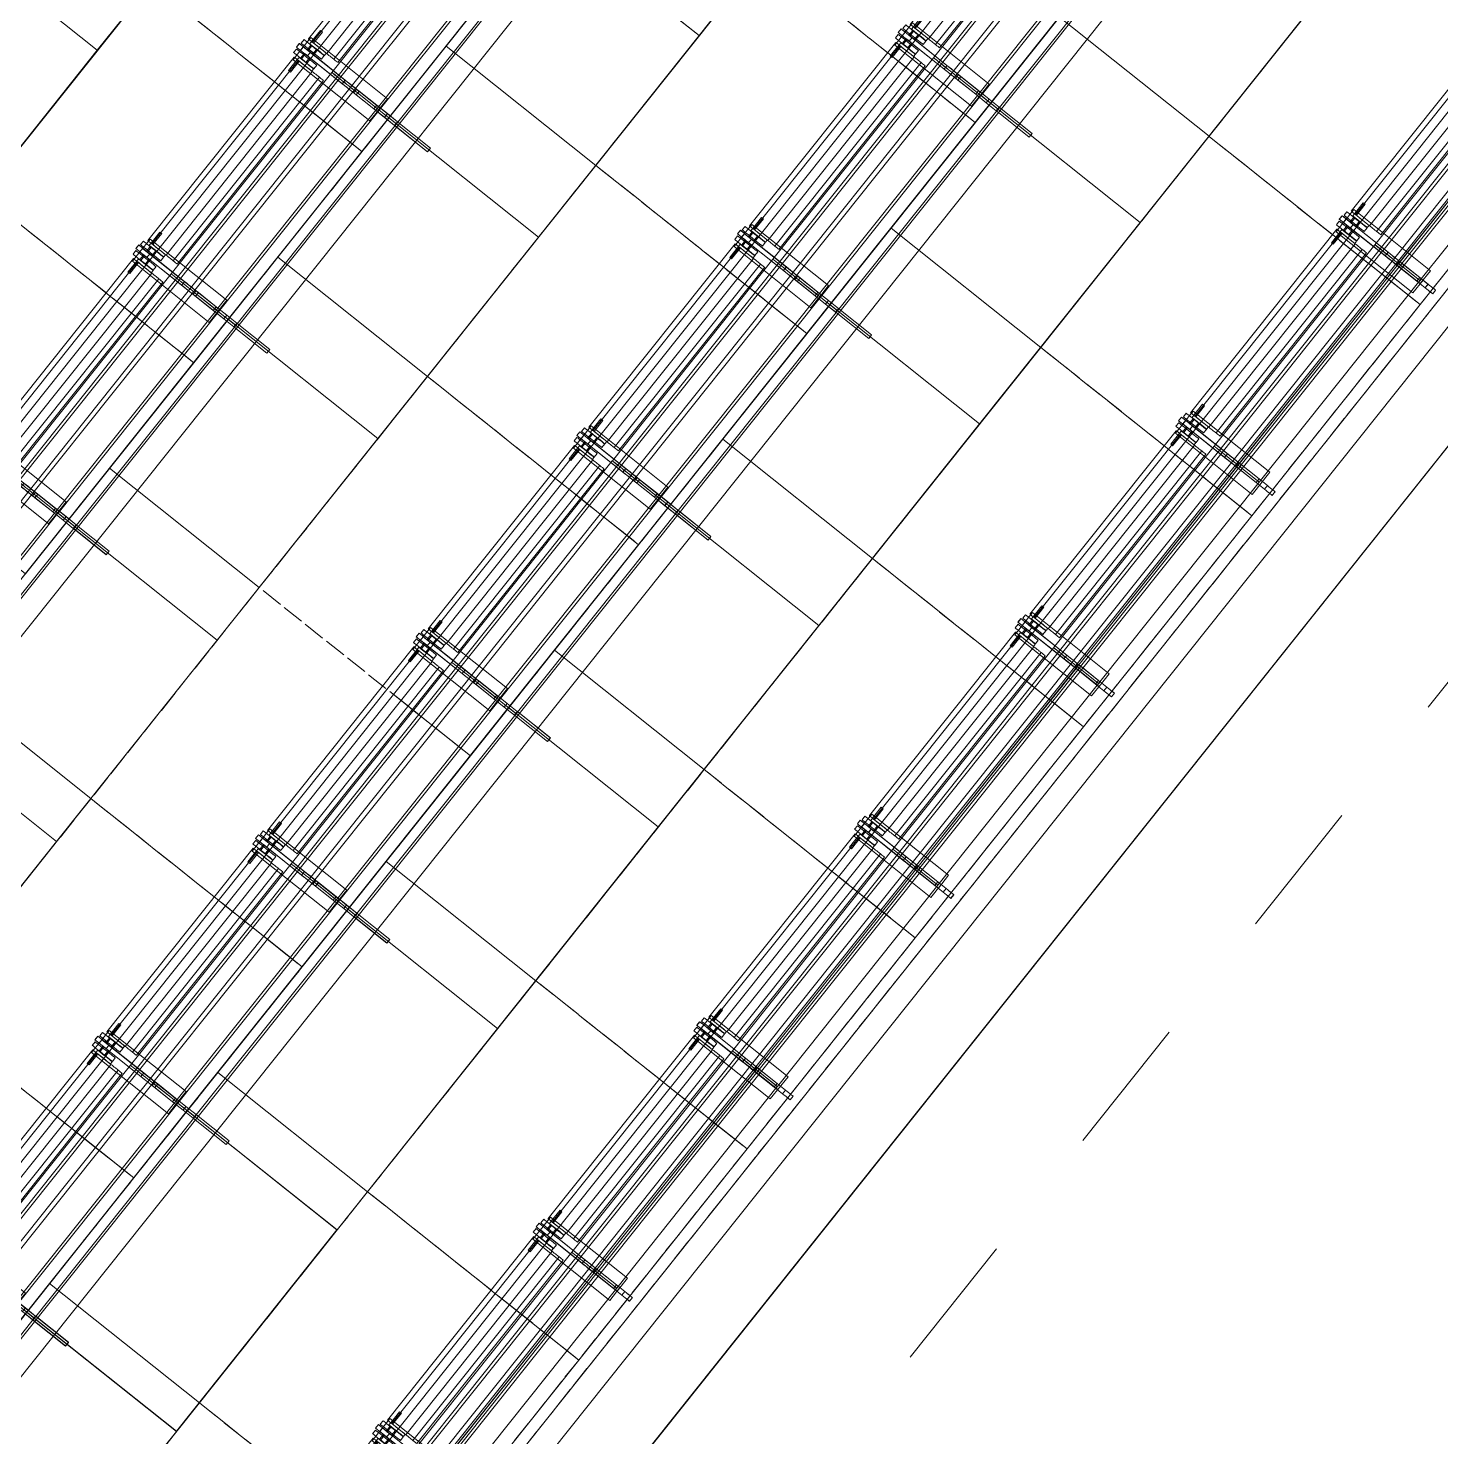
# Model space of a CAD drawing. Header units: millimetres. Extents: x -50172 to 74273, y -80883 to 11206.
# Drawn here: x -10854 to -7976, y -62300 to -59430 of the extents above; entities that cross this region are included whole.
import ezdxf
from ezdxf.enums import TextEntityAlignment as Align

# ---------------------------------------------------------------- set-up
doc = ezdxf.new("R2010")
doc.units = ezdxf.units.MM
doc.header["$MEASUREMENT"] = 0
for name, pattern in [('Dashed', [564.444447, 282.222223, -282.222223]), ('Double Dashed', [1093.611073, 529.166651, -211.666656, 141.111112, -211.666656]), ('Hidden Line', [55, 45, -10])]:
    doc.linetypes.add(name, pattern=pattern)
for name, color, linetype in [('A-20-M_Floor_Slab', 7, 'Continuous'), ('A-25-M_Wall_Ext', 7, 'Continuous'), ('New_A-05-M_Gross_Int_Plant', 7, 'Continuous'), ('New_A-15-MG_Structural_Grid_Phase_2', 7, 'Continuous'), ('New_A-20-M_Floor_Slab', 7, 'Continuous'), ('New_A-35-M_FFE_Fixed', 7, 'Continuous')]:
    doc.layers.add(name, color=color, linetype=linetype)
for name, color, linetype, lineweight in [('A-20-M_Floor_Slab_Pen_No__89', 8, 'Continuous', 20), ('A-25-M_Wall_Ext_Pen_No__1', 7, 'Continuous', 13), ('New_A-20-M_Floor_Slab_Pen_No__89', 8, 'Continuous', 20), ('New_A-35-M_FFE_Fixed_Pen_No__1', 7, 'Continuous', 13), ('New_A-35-M_FFE_Fixed_Pen_No__101', 252, 'Continuous', 15), ('New_A-95-P_Drawing_Pen_No__1', 7, 'Continuous', 13), ('New_ArchiCAD Zone Stamps_Pen_No__6', 7, 'Continuous', 35)]:
    doc.layers.add(name, color=color, linetype=linetype, lineweight=lineweight)
for name, color, linetype, lineweight, true_color in [('A-25-M_Wall_Ext_Pen_No__107', 7, 'Continuous', 15, 0xa6a6a6), ('New_A-05-M_Gross_Int_Plant_Pen_No__74', 7, 'Continuous', 20, 0x606060), ('New_A-15-MG_Structural_Grid_Phase_2_Pen_No__222', 7, 'Continuous', 13, 0x65af33)]:
    doc.layers.add(name, color=color, linetype=linetype, lineweight=lineweight, true_color=true_color)
doc.styles.add('GENERATED_STYLE_1', font='')
doc.styles.add('GENERATED_STYLE_3', font='')
doc.styles.add('GENERATED_STYLE_4', font='')
doc.styles.get('GENERATED_STYLE_1').set_extended_font_data('Arial', bold=True)
doc.styles.get('GENERATED_STYLE_3').set_extended_font_data('Arial')
doc.styles.get('GENERATED_STYLE_4').set_extended_font_data('Swis721 BT')
pattern_1 = [(60, (0, 0), (-43.30127, 25), []), (120, (0, 0), (43.30127, 25), [])]

# ---------------------------------------------------------------- blocks, each defined once
blk = doc.blocks.new('Slab_35_1', base_point=(-12892.3, -61621.8))
at = {"layer": 'New_A-20-M_Floor_Slab_Pen_No__89', "linetype": 'Continuous', "flags": 128}
blk.add_lwpolyline([(-12892.3, -61621.8), (-6697, -53849.9), (-5759.2, -54258.8), (-12284.6, -62444.9)], close=True, dxfattribs=at)
blk = doc.blocks.new('Slab_36_1', base_point=(-12314.3, -62404.7))
at = {"layer": 'New_A-20-M_Floor_Slab_Pen_No__89', "linetype": 'Continuous', "flags": 128}
blk.add_lwpolyline([(-12314.3, -62404.7), (-5805, -54238.8), (-4867.1, -54647.8), (-11706.5, -63227.8)], close=True, dxfattribs=at)
blk = doc.blocks.new('Slab_37_1', base_point=(-11736.2, -63187.5))
at = {"layer": 'New_A-20-M_Floor_Slab_Pen_No__89', "linetype": 'Continuous', "flags": 128}
blk.add_lwpolyline([(-11736.2, -63187.5), (-4913, -54627.8), (-3975.1, -55036.8), (-11128.5, -64010.6)], close=True, dxfattribs=at)
blk = doc.blocks.new('Slab_44_1', base_point=(-38219.5, -69632.2))
at = {"layer": 'New_A-20-M_Floor_Slab_Pen_No__89', "linetype": 'Continuous', "flags": 128}
blk.add_lwpolyline([(-3279.6, -53703.6), (-3957.2, -55257.7), (-11146.6, -64276.8), (-12154.4, -65020.9), (-23053, -69300.9), (-24297.8, -69441.4)], dxfattribs=at)
blk = doc.blocks.new('VENTS__3_1', base_point=(-30958.5, -71277.4))
at = {"layer": 'New_A-05-M_Gross_Int_Plant_Pen_No__74', "linetype": 'Continuous'}
blk.add_arc((-26782.7, -43787.3), 28124.1, 246.43121, 336.44961, dxfattribs=at)
at = {"layer": 'New_ArchiCAD Zone Stamps_Pen_No__6'}
for tag, height, style, p in [('ROOM_NAME', 250, 'GENERATED_STYLE_1', (-31302.6, -70145.2)), ('zoneNameLine2', 250, 'GENERATED_STYLE_1', (-31491, -70577.3)), ('measuredAreaCode', 200, 'GENERATED_STYLE_3', (-31679.5, -70998)), ('DUMMY_649', 200, 'GENERATED_STYLE_3', (-31372.1, -71132.1)), ('DUMMY_650', 200, 'GENERATED_STYLE_3', (-30882.7, -71345.4)), ('DUMMY_651', 133.3, 'GENERATED_STYLE_3', (-30603.4, -71452))]:
    blk.add_attdef(tag, text='', height=height, rotation=336.4404, dxfattribs=dict(at, style=style)).set_placement(p, align=Align.TOP_LEFT)
blk = doc.blocks.new('Slab_76_1', base_point=(-3541.3, -53916.8))
at = {"layer": 'A-20-M_Floor_Slab_Pen_No__89', "linetype": 'Continuous', "flags": 128}
blk.add_lwpolyline([(-3541.3, -53916.8), (-3357.9, -53996.7), (-3848.1, -55120.9), (-11146.6, -64276.8), (-12154.4, -65020.9), (-23053, -69300.9), (-24297.8, -69441.4), (-35876.3, -67698.6), (-37000.4, -67208.5), (-36920.5, -67025.1), (-35820.5, -67504.8), (-24294.1, -69239.7), (-23101.6, -69105.1), (-12252, -64844.3), (-11286.6, -64131.5), (-4020.9, -55016.8)], close=True, dxfattribs=at)
blk = doc.blocks.new('Wall_156_1', base_point=(-38294.6, -69816.9))
at = {"layer": 'A-25-M_Wall_Ext_Pen_No__107', "linetype": 'Continuous'}
h = blk.add_hatch(dxfattribs=at)
h.set_pattern_fill('Plaster_0001', color=256, style=0, pattern_type=2)
h.set_pattern_definition([(201.458, (0, 0), (-63.3617, 161.19955), [0, -100]), (201.458, (-14.85, -98.89), (-63.3617, 161.19955), [0, -100])])
h.paths.add_polyline_path([(-38160.3, -69522, 0.417285), (-922.8, -54881.8), (-936.5, -54875.8, -0.417284), (-38154.1, -69508.4)])
at = {"layer": 'A-25-M_Wall_Ext_Pen_No__107', "linetype": 'Continuous', "lineweight": 0, "true_color": 0x535353}
for points in [[(-38161.1, -69523.8, 0.417286), (-920.9, -54882.6), (-922.8, -54881.8, -0.417285), (-38160.3, -69522)], [(-38224.1, -69662.2, 0.417299), (-781.4, -54943), (-783.3, -54942.2, -0.417299), (-38223.3, -69660.3)]]:
    blk.add_hatch(color=251, dxfattribs=at).paths.add_polyline_path(points)
at = {"layer": 'A-25-M_Wall_Ext_Pen_No__107', "linetype": 'Continuous'}
h = blk.add_hatch(dxfattribs=at)
h.set_pattern_fill('Batt_Insulation_0001', color=256, style=0, pattern_type=2)
h.set_pattern_definition(pattern_1)
h.paths.add_polyline_path([(-38273, -69769.5, 0.41731), (-673.1, -54989.8), (-764.9, -54950.1, -0.417301), (-38231.6, -69678.5)])
h = blk.add_hatch(dxfattribs=at)
h.set_pattern_fill('Plywood_0001', color=256, style=0, pattern_type=2)
h.set_pattern_definition([(0, (0, 0), (0, 200), [])])
h.paths.add_polyline_path([(-38231.6, -69678.5, 0.417301), (-764.9, -54950.1), (-781.4, -54943, -0.417299), (-38224.1, -69662.2)])
h = blk.add_hatch(dxfattribs=at)
h.set_pattern_fill('Batt_Insulation_0001', color=256, style=0, pattern_type=2)
h.set_pattern_definition(pattern_1)
h.paths.add_polyline_path([(-38283.4, -69792.3, 0.417312), (-650.2, -54999.7), (-673.1, -54989.8, -0.41731), (-38273, -69769.5)])
blk.add_hatch(color=256, dxfattribs=at).paths.add_polyline_path([(-38294.6, -69816.9, 0.417314), (-625.4, -55010.5), (-650.2, -54999.7, -0.417312), (-38283.4, -69792.3)])
at = {"layer": 'A-25-M_Wall_Ext_Pen_No__1', "linetype": 'Continuous'}
for radius, start, end in [(28130.8, 246.16287, 336.76285), (28147.8, 246.16247, 336.76276), (28145.8, 246.16252, 336.76277), (28317.8, 246.15854, 336.76179), (28299.8, 246.15895, 336.76189), (28297.8, 246.159, 336.7619), (28417.8, 246.15624, 336.76122), (28469.8, 246.15506, 336.76093), (28442.8, 246.15567, 336.76108)]:
    blk.add_arc((-26785.3, -43777.2), radius, start, end, dxfattribs=at)
blk = doc.blocks.new('Standard grid marker_24')
at = {"layer": 'New_A-15-MG_Structural_Grid_Phase_2_Pen_No__222', "linetype": 'Double Dashed'}
blk.add_arc((0, 0), 27977.6, 0, 90.63597, dxfattribs=at)
at = {"layer": 'New_A-15-MG_Structural_Grid_Phase_2_Pen_No__222', "style": 'GENERATED_STYLE_4'}
blk.add_attdef('AC_MarkerText_1', text='', height=350, rotation=90.3066, dxfattribs=at).set_placement((-1326.2, 28008), align=Align.MIDDLE_CENTER)
blk = doc.blocks.new('Montpelier without surface')
at = {"layer": 'New_A-35-M_FFE_Fixed_Pen_No__1', "linetype": 'Continuous'}
for p, q in [((0.8, 534.5), (0, 534.5)), ((0, 525), (0, 534.5)), ((0, 525), (0.8, 525)), ((2.4, 534.5), (0.8, 534.5)), ((0.8, 525), (2.4, 525)), ((4.9, 534.5), (2.4, 534.5)), ((2.4, 525), (4.9, 525)), ((8, 534.5), (4.9, 534.5)), ((4.9, 525), (8, 525)), ((11.7, 534.5), (8, 534.5)), ((8, 525), (11.7, 525)), ((15.7, 534.5), (11.7, 534.5)), ((11.7, 525), (15.7, 525)), ((19.9, 534.5), (15.7, 534.5)), ((15.7, 525), (19.9, 525)), ((37.3, 534.5), (19.9, 534.5)), ((19.9, 525), (19.9, 534.5)), ((19.9, 525), (37.3, 525)), ((32.8, 534), (232.8, 534)), ((32.8, 534), (32.8, 500.6)), ((41.5, 534.5), (37.3, 534.5)), ((37.3, 534.5), (37.3, 525)), ((37.3, 529.7), (37.3, 4.8)), ((37.3, 529.7), (37.3, 529.7)), ((37.3, 529.7), (81.9, 529.7)), ((37.3, 529.7), (37.3, 4.8)), ((37.3, 525), (41.5, 525)), ((87.7, 534.5), (41.5, 534.5)), ((41.5, 525), (41.5, 534.5)), ((41.5, 525), (87.7, 525)), ((81.9, 529.7), (81.9, 4.8)), ((81.9, 529.7), (82.9, 529.7)), ((82.9, 529.7), (83.9, 529.7)), ((83.9, 529.7), (84.9, 529.7)), ((84.9, 529.7), (85.7, 529.7)), ((85.7, 529.7), (86.5, 529.7)), ((86.5, 529.7), (87.1, 529.7)), ((87.1, 529.7), (87.5, 529.7)), ((87.5, 529.7), (87.8, 529.7)), ((94.2, 534.5), (87.7, 534.5)), ((87.7, 525), (87.7, 534.5)), ((87.7, 525), (94.2, 525)), ((87.8, 529.7), (87.8, 4.8)), ((87.8, 529.7), (87.8, 4.8)), ((87.8, 529.7), (92.6, 529.7)), ((87.8, 529.7), (87.8, 529.7)), ((92.6, 529.7), (92.6, 4.8)), ((92.6, 529.7), (92.7, 529.7)), ((92.7, 529.7), (96.5, 529.7)), ((92.7, 529.7), (92.7, 4.8)), ((95.4, 534.5), (94.2, 534.5)), ((94.2, 525), (94.2, 534.5)), ((94.2, 525), (95.4, 525)), ((97.5, 534.5), (95.4, 534.5)), ((95.4, 525), (97.5, 525)), ((96.5, 529.7), (99, 529.7)), ((96.5, 529.7), (96.5, 4.8)), ((100.5, 534.5), (97.5, 534.5)), ((97.5, 525), (100.5, 525)), ((99, 529.7), (102.2, 529.7)), ((104.2, 534.5), (100.5, 534.5)), ((100.5, 525), (104.2, 525)), ((102.2, 529.7), (106, 529.7)), ((108.5, 534.5), (104.2, 534.5)), ((104.2, 525), (108.5, 525)), ((106, 529.7), (110.4, 529.7)), ((113.4, 534.5), (108.5, 534.5)), ((108.5, 525), (113.4, 525)), ((110.4, 529.7), (115.5, 529.7)), ((118.5, 534.5), (113.4, 534.5)), ((113.4, 525), (118.5, 525)), ((115.5, 529.7), (121.1, 529.7)), ((123.9, 534.5), (118.5, 534.5)), ((118.5, 525), (123.9, 525)), ((121.1, 529.7), (127.4, 529.7)), ((214.7, 534.5), (123.9, 534.5)), ((123.9, 525), (123.9, 534.5)), ((123.9, 525), (214.7, 525)), ((127.4, 529.7), (134.3, 529.7)), ((134.3, 529.7), (141.6, 529.7)), ((134.3, 529.7), (134.3, 4.8)), ((141.6, 529.7), (147.3, 529.7)), ((147.3, 529.7), (151.4, 529.7)), ((151.4, 529.7), (153.8, 529.7)), ((153.8, 529.7), (154.5, 529.7)), ((154.5, 529.7), (154.5, 4.8)), ((188.4, 522.1), (190.4, 522.1)), ((188.4, 522.1), (188.4, 512.8)), ((190.4, 522.1), (196.1, 522.1)), ((196.1, 522.1), (204.7, 522.1)), ((204.7, 522.1), (214.7, 522.1)), ((206.5, 525.3), (207, 525.3)), ((206.5, 525.3), (206.5, 512.8)), ((207, 525.3), (208.6, 525.3)), ((208.6, 525.3), (210.8, 525.3)), ((209, 525.3), (209.5, 525.3)), ((209, 525.3), (209, 512.8)), ((209.5, 525.3), (211, 525.3)), ((210.8, 525.3), (213.5, 525.3)), ((211, 525.3), (213.3, 525.3)), ((213.3, 525.3), (216, 525.3)), ((213.5, 525.3), (216.2, 525.3)), ((224.9, 534.5), (214.7, 534.5)), ((214.7, 525), (214.7, 534.5)), ((214.7, 525), (224.9, 525)), ((214.7, 522.1), (224.8, 522.1)), ((216, 525.3), (218.6, 525.3)), ((216.2, 525.3), (218.5, 525.3)), ((218.5, 525.3), (220, 525.3)), ((218.6, 525.3), (220.9, 525.3)), ((220, 525.3), (220.5, 525.3)), ((220.5, 525.3), (220.5, 512.8)), ((220.9, 525.3), (222.4, 525.3)), ((222.4, 525.3), (223, 525.3)), ((223, 525.3), (223, 512.8)), ((224.8, 522.1), (233.4, 522.1)), ((233.8, 534.5), (224.9, 534.5)), ((224.9, 525), (233.8, 525)), ((232.8, 534), (232.8, 500.6)), ((233.4, 522.1), (239.1, 522.1)), ((240.3, 534.5), (233.8, 534.5)), ((233.8, 525), (240.3, 525)), ((239.1, 522.1), (241.1, 522.1)), ((243.5, 534.5), (240.3, 534.5)), ((240.3, 525), (243.5, 525)), ((241.1, 522.1), (241.1, 512.8)), ((243.5, 525), (243.5, 534.5)), ((32.8, 500.6), (232.8, 500.6)), ((157.9, 28.2), (157.9, 506.3)), ((157.9, 506.3), (158.6, 506.3)), ((158.6, 506.3), (159.9, 506.3)), ((159.9, 506.3), (162.1, 506.3)), ((162.1, 506.3), (165, 506.3)), ((165, 506.3), (168.6, 506.3)), ((168.6, 506.3), (169.6, 506.3)), ((168.6, 28.2), (168.6, 506.3)), ((169.6, 506.3), (171.1, 506.3)), ((171.1, 506.3), (173.1, 506.3)), ((173.1, 506.3), (175.6, 506.3)), ((175.6, 506.3), (178.3, 506.3)), ((178.3, 506.3), (181.2, 506.3)), ((181.2, 506.3), (184.3, 506.3)), ((184.3, 506.3), (187.2, 506.3)), ((187.2, 506.3), (223.8, 506.3)), ((187.2, 28.2), (187.2, 506.3)), ((188.4, 512.8), (190.4, 512.8)), ((188.4, 512.1), (189.3, 512.1)), ((188.4, 512.1), (188.4, 506.3)), ((188.4, 506.3), (189.3, 506.3)), ((189.3, 512.1), (191.7, 512.1)), ((189.3, 506.3), (191.7, 506.3)), ((190.4, 512.8), (196.1, 512.8)), ((191.7, 512.1), (195.7, 512.1)), ((191.7, 506.3), (195.7, 506.3)), ((195.7, 512.1), (200.8, 512.1)), ((195.7, 506.3), (200.8, 506.3)), ((196.1, 512.8), (204.7, 512.8)), ((200.8, 512.1), (206.9, 512.1)), ((200.8, 506.3), (206.9, 506.3)), ((204.7, 512.8), (214.7, 512.8)), ((206.5, 512.8), (207, 512.8)), ((206.9, 512.1), (213.4, 512.1)), ((206.9, 506.3), (213.4, 506.3)), ((207, 512.8), (208.6, 512.8)), ((208.6, 512.8), (210.8, 512.8)), ((209, 512.8), (209.5, 512.8)), ((209.5, 512.8), (211, 512.8)), ((210.8, 512.8), (213.5, 512.8)), ((211, 512.8), (213.3, 512.8)), ((213.3, 512.8), (216, 512.8)), ((213.4, 512.1), (220.1, 512.1)), ((213.4, 506.3), (220.1, 506.3)), ((213.5, 512.8), (216.2, 512.8)), ((214.7, 512.8), (224.8, 512.8)), ((216, 512.8), (218.6, 512.8)), ((216.2, 512.8), (218.5, 512.8)), ((218.5, 512.8), (220, 512.8)), ((218.6, 512.8), (220.9, 512.8)), ((220, 512.8), (220.5, 512.8)), ((220.1, 512.1), (226.4, 512.1)), ((220.1, 506.3), (226.4, 506.3)), ((220.9, 512.8), (222.4, 512.8)), ((221.4, 506.3), (221.4, 477.7)), ((221.4, 506.3), (226.4, 506.3)), ((222.4, 512.8), (223, 512.8)), ((223.8, 506.3), (226.4, 506.3)), ((223.8, 28.2), (223.8, 506.3)), ((224.8, 512.8), (233.4, 512.8)), ((226.4, 512.1), (226.4, 506.3)), ((226.4, 506.3), (226.4, 477.7)), ((226.4, 506.3), (228.7, 506.3)), ((228.7, 506.3), (230.7, 506.3)), ((230.7, 506.3), (232.4, 506.3)), ((232.4, 506.3), (233.6, 506.3)), ((233.4, 512.8), (239.1, 512.8)), ((233.6, 506.3), (234.4, 506.3)), ((234.4, 506.3), (234.8, 506.3)), ((234.8, 28.2), (234.8, 506.3)), ((239.1, 512.8), (241.1, 512.8)), ((221.4, 477.7), (226.4, 477.7)), ((32.8, 0), (32.8, 33.4)), ((32.8, 33.4), (232.8, 33.4)), ((221.4, 28.2), (221.4, 56.8)), ((221.4, 56.8), (226.4, 56.8)), ((226.4, 28.2), (226.4, 56.8)), ((232.8, 0), (232.8, 33.4)), ((0, 9.5), (0, 0)), ((0, 9.5), (0.8, 9.5)), ((0.8, 9.5), (2.4, 9.5)), ((2.4, 9.5), (4.9, 9.5)), ((4.9, 9.5), (8, 9.5)), ((8, 9.5), (11.7, 9.5)), ((11.7, 9.5), (15.7, 9.5)), ((15.7, 9.5), (19.9, 9.5)), ((19.9, 9.5), (37.3, 9.5)), ((19.9, 9.5), (19.9, 0)), ((37.3, 9.5), (41.5, 9.5)), ((37.3, 0), (37.3, 9.5)), ((81.9, 4.8), (37.3, 4.8)), ((37.3, 4.8), (37.3, 4.8)), ((41.5, 9.5), (41.5, 0)), ((41.5, 9.5), (87.7, 9.5)), ((82.9, 4.8), (81.9, 4.8)), ((83.9, 4.8), (82.9, 4.8)), ((84.9, 4.8), (83.9, 4.8)), ((85.7, 4.8), (84.9, 4.8)), ((86.5, 4.8), (85.7, 4.8)), ((87.1, 4.8), (86.5, 4.8)), ((87.5, 4.8), (87.1, 4.8)), ((87.8, 4.8), (87.5, 4.8)), ((87.7, 9.5), (94.2, 9.5)), ((87.7, 9.5), (87.7, 0)), ((92.6, 4.8), (87.8, 4.8)), ((87.8, 4.8), (87.8, 4.8)), ((92.7, 4.8), (92.6, 4.8)), ((96.5, 4.8), (92.7, 4.8)), ((94.2, 9.5), (95.4, 9.5)), ((94.2, 9.5), (94.2, 0)), ((95.4, 9.5), (97.5, 9.5)), ((99, 4.8), (96.5, 4.8)), ((97.5, 9.5), (100.5, 9.5)), ((102.2, 4.8), (99, 4.8)), ((100.5, 9.5), (104.2, 9.5)), ((106, 4.8), (102.2, 4.8)), ((104.2, 9.5), (108.5, 9.5)), ((110.4, 4.8), (106, 4.8)), ((108.5, 9.5), (113.4, 9.5)), ((115.5, 4.8), (110.4, 4.8)), ((113.4, 9.5), (118.5, 9.5)), ((121.1, 4.8), (115.5, 4.8)), ((118.5, 9.5), (123.9, 9.5)), ((127.4, 4.8), (121.1, 4.8)), ((123.9, 9.5), (214.7, 9.5)), ((123.9, 9.5), (123.9, 0)), ((134.3, 4.8), (127.4, 4.8)), ((141.6, 4.8), (134.3, 4.8)), ((147.3, 4.8), (141.6, 4.8)), ((151.4, 4.8), (147.3, 4.8)), ((153.8, 4.8), (151.4, 4.8)), ((154.5, 4.8), (153.8, 4.8)), ((157.9, 28.2), (158.6, 28.2)), ((158.6, 28.2), (159.9, 28.2)), ((159.9, 28.2), (162.1, 28.2)), ((162.1, 28.2), (165, 28.2)), ((165, 28.2), (168.6, 28.2)), ((168.6, 28.2), (169.6, 28.2)), ((169.6, 28.2), (171.1, 28.2)), ((171.1, 28.2), (173.1, 28.2)), ((173.1, 28.2), (175.6, 28.2)), ((175.6, 28.2), (178.3, 28.2)), ((178.3, 28.2), (181.2, 28.2)), ((181.2, 28.2), (184.3, 28.2)), ((184.3, 28.2), (187.2, 28.2)), ((187.2, 28.2), (223.8, 28.2)), ((188.4, 22.4), (188.4, 28.2)), ((188.4, 28.2), (189.3, 28.2)), ((188.4, 22.4), (189.3, 22.4)), ((188.4, 21.7), (190.4, 21.7)), ((188.4, 12.4), (188.4, 21.7)), ((188.4, 12.4), (190.4, 12.4)), ((189.3, 28.2), (191.7, 28.2)), ((189.3, 22.4), (191.7, 22.4)), ((190.4, 21.7), (196.1, 21.7)), ((190.4, 12.4), (196.1, 12.4)), ((191.7, 28.2), (195.7, 28.2)), ((191.7, 22.4), (195.7, 22.4)), ((195.7, 28.2), (200.8, 28.2)), ((195.7, 22.4), (200.8, 22.4)), ((196.1, 21.7), (204.7, 21.7)), ((196.1, 12.4), (204.7, 12.4)), ((200.8, 28.2), (206.9, 28.2)), ((200.8, 22.4), (206.9, 22.4)), ((204.7, 21.7), (214.7, 21.7)), ((204.7, 12.4), (214.7, 12.4)), ((206.5, 9.2), (206.5, 21.7)), ((206.5, 21.7), (207, 21.7)), ((206.5, 9.2), (207, 9.2)), ((206.9, 28.2), (213.4, 28.2)), ((206.9, 22.4), (213.4, 22.4)), ((207, 21.7), (208.6, 21.7)), ((207, 9.2), (208.6, 9.2)), ((208.6, 21.7), (210.8, 21.7)), ((208.6, 9.2), (210.8, 9.2)), ((209, 9.2), (209, 21.7)), ((209, 21.7), (209.5, 21.7)), ((209, 9.2), (209.5, 9.2)), ((209.5, 21.7), (211, 21.7)), ((209.5, 9.2), (211, 9.2)), ((210.8, 21.7), (213.5, 21.7)), ((210.8, 9.2), (213.5, 9.2)), ((211, 21.7), (213.3, 21.7)), ((211, 9.2), (213.3, 9.2)), ((213.3, 21.7), (216, 21.7)), ((213.3, 9.2), (216, 9.2)), ((213.4, 28.2), (220.1, 28.2)), ((213.4, 22.4), (220.1, 22.4)), ((213.5, 21.7), (216.2, 21.7)), ((213.5, 9.2), (216.2, 9.2)), ((214.7, 21.7), (224.8, 21.7)), ((214.7, 12.4), (224.8, 12.4)), ((214.7, 9.5), (224.9, 9.5)), ((214.7, 9.5), (214.7, 0)), ((216, 21.7), (218.6, 21.7)), ((216, 9.2), (218.6, 9.2)), ((216.2, 21.7), (218.5, 21.7)), ((216.2, 9.2), (218.5, 9.2)), ((218.5, 21.7), (220, 21.7)), ((218.5, 9.2), (220, 9.2)), ((218.6, 21.7), (220.9, 21.7)), ((218.6, 9.2), (220.9, 9.2)), ((220, 21.7), (220.5, 21.7)), ((220, 9.2), (220.5, 9.2)), ((220.1, 28.2), (226.4, 28.2)), ((220.1, 22.4), (226.4, 22.4)), ((220.5, 9.2), (220.5, 21.7)), ((220.9, 21.7), (222.4, 21.7)), ((220.9, 9.2), (222.4, 9.2)), ((221.4, 28.2), (226.4, 28.2)), ((222.4, 21.7), (223, 21.7)), ((222.4, 9.2), (223, 9.2)), ((223, 9.2), (223, 21.7)), ((223.8, 28.2), (226.4, 28.2)), ((224.8, 21.7), (233.4, 21.7)), ((224.8, 12.4), (233.4, 12.4)), ((224.9, 9.5), (233.8, 9.5)), ((226.4, 28.2), (228.7, 28.2)), ((226.4, 22.4), (226.4, 28.2)), ((228.7, 28.2), (230.7, 28.2)), ((230.7, 28.2), (232.4, 28.2)), ((232.4, 28.2), (233.6, 28.2)), ((233.4, 21.7), (239.1, 21.7)), ((233.4, 12.4), (239.1, 12.4)), ((233.6, 28.2), (234.4, 28.2)), ((233.8, 9.5), (240.3, 9.5)), ((234.4, 28.2), (234.8, 28.2)), ((239.1, 21.7), (241.1, 21.7)), ((239.1, 12.4), (241.1, 12.4)), ((240.3, 9.5), (243.5, 9.5)), ((241.1, 12.4), (241.1, 21.7)), ((243.5, 9.5), (243.5, 0)), ((0.8, 0), (0, 0)), ((2.4, 0), (0.8, 0)), ((4.9, 0), (2.4, 0)), ((8, 0), (4.9, 0)), ((11.7, 0), (8, 0)), ((15.7, 0), (11.7, 0)), ((19.9, 0), (15.7, 0)), ((37.3, 0), (19.9, 0)), ((32.8, 0), (232.8, 0)), ((41.5, 0), (37.3, 0)), ((87.7, 0), (41.5, 0)), ((94.2, 0), (87.7, 0)), ((95.4, 0), (94.2, 0)), ((97.5, 0), (95.4, 0)), ((100.5, 0), (97.5, 0)), ((104.2, 0), (100.5, 0)), ((108.5, 0), (104.2, 0)), ((113.4, 0), (108.5, 0)), ((118.5, 0), (113.4, 0)), ((123.9, 0), (118.5, 0)), ((214.7, 0), (123.9, 0)), ((224.9, 0), (214.7, 0)), ((233.8, 0), (224.9, 0)), ((240.3, 0), (233.8, 0)), ((243.5, 0), (240.3, 0))]:
    blk.add_line(p, q, dxfattribs=at)
blk = doc.blocks.new('Montpelier with surface_2')
at = {"layer": 'New_A-35-M_FFE_Fixed_Pen_No__1', "linetype": 'Continuous'}
for p, q in [((0, 529.7), (0, 4.8)), ((390, 529.7), (0, 529.7)), ((285, 534.5), (370, 534.5)), ((285, 525), (285, 534.5)), ((285, 525), (370, 525)), ((370, 534.5), (371, 534.5)), ((370, 525), (370, 534.5)), ((370, 4.8), (370, 529.7)), ((370, 529.7), (414.6, 529.7)), ((370, 525), (371, 525)), ((371, 534.5), (397.3, 534.5)), ((371, 525), (371, 534.5)), ((371, 525), (397.3, 525)), ((390, 4.8), (390, 529.7)), ((397.3, 525), (397.3, 534.5)), ((397.3, 534.5), (424.7, 534.5)), ((397.3, 525), (424.7, 525)), ((414.6, 529.7), (415.5, 529.7)), ((414.6, 4.8), (414.6, 529.7)), ((415.5, 529.7), (416.5, 529.7)), ((416, 534), (616, 534)), ((416, 534), (416, 500.6)), ((416.5, 529.7), (417.4, 529.7)), ((417.4, 529.7), (418.3, 529.7)), ((418.3, 529.7), (419, 529.7)), ((419, 529.7), (419.6, 529.7)), ((419.6, 529.7), (420, 529.7)), ((420, 529.7), (420.2, 529.7)), ((420.2, 4.8), (420.2, 529.7)), ((420.2, 529.7), (480, 529.7)), ((424.7, 525), (424.7, 534.5)), ((424.7, 534.5), (470.9, 534.5)), ((424.7, 525), (470.9, 525)), ((470.9, 534.5), (477.4, 534.5)), ((470.9, 525), (470.9, 534.5)), ((470.9, 525), (477.4, 525)), ((477.4, 534.5), (478.6, 534.5)), ((477.4, 525), (477.4, 534.5)), ((477.4, 525), (478.6, 525)), ((478.6, 534.5), (480.7, 534.5)), ((478.6, 525), (480.7, 525)), ((480, 529.7), (482.5, 529.7)), ((480, 4.8), (480, 529.7)), ((480.7, 534.5), (483.7, 534.5)), ((480.7, 525), (483.7, 525)), ((482.5, 529.7), (485.7, 529.7)), ((483.7, 534.5), (487.4, 534.5)), ((483.7, 525), (487.4, 525)), ((485.7, 529.7), (489.5, 529.7)), ((487.4, 534.5), (491.7, 534.5)), ((487.4, 525), (491.7, 525)), ((489.5, 529.7), (493.9, 529.7)), ((491.7, 534.5), (496.6, 534.5)), ((491.7, 525), (496.6, 525)), ((493.9, 529.7), (499, 529.7)), ((496.6, 534.5), (501.7, 534.5)), ((496.6, 525), (501.7, 525)), ((499, 529.7), (504.7, 529.7)), ((501.7, 534.5), (507.1, 534.5)), ((501.7, 525), (507.1, 525)), ((504.7, 529.7), (511, 529.7)), ((507.1, 534.5), (597.9, 534.5)), ((507.1, 525), (507.1, 534.5)), ((507.1, 525), (597.9, 525)), ((511, 529.7), (517.9, 529.7)), ((517.9, 529.7), (525.2, 529.7)), ((517.9, 4.8), (517.9, 529.7)), ((525.2, 529.7), (530.9, 529.7)), ((530.9, 529.7), (535, 529.7)), ((535, 529.7), (537.4, 529.7)), ((537.4, 529.7), (538.2, 529.7)), ((538.2, 4.8), (538.2, 529.7)), ((571.6, 522.1), (573.6, 522.1)), ((571.6, 522.1), (571.6, 512.8)), ((573.6, 522.1), (579.3, 522.1)), ((579.3, 522.1), (587.8, 522.1)), ((587.8, 522.1), (597.9, 522.1)), ((589.7, 525.3), (590.2, 525.3)), ((589.7, 525.3), (589.7, 512.8)), ((590.2, 525.3), (591.7, 525.3)), ((591.7, 525.3), (594, 525.3)), ((592.1, 525.3), (592.7, 525.3)), ((592.1, 525.3), (592.1, 512.8)), ((592.7, 525.3), (594.2, 525.3)), ((594, 525.3), (596.7, 525.3)), ((594.2, 525.3), (596.5, 525.3)), ((596.5, 525.3), (599.1, 525.3)), ((596.7, 525.3), (599.4, 525.3)), ((597.9, 534.5), (608.1, 534.5)), ((597.9, 525), (597.9, 534.5)), ((597.9, 525), (608.1, 525)), ((597.9, 522.1), (608, 522.1)), ((599.1, 525.3), (601.8, 525.3)), ((599.4, 525.3), (601.6, 525.3)), ((601.6, 525.3), (603.2, 525.3)), ((601.8, 525.3), (604.1, 525.3)), ((603.2, 525.3), (603.7, 525.3)), ((603.7, 525.3), (603.7, 512.8)), ((604.1, 525.3), (605.6, 525.3)), ((605.6, 525.3), (606.1, 525.3)), ((606.1, 525.3), (606.1, 512.8)), ((608, 522.1), (616.5, 522.1)), ((608.1, 534.5), (617, 534.5)), ((608.1, 525), (617, 525)), ((616, 534), (616, 500.6)), ((616.5, 522.1), (622.2, 522.1)), ((617, 534.5), (623.5, 534.5)), ((617, 525), (623.5, 525)), ((622.2, 522.1), (624.2, 522.1)), ((623.5, 534.5), (626.7, 534.5)), ((623.5, 525), (626.7, 525)), ((624.2, 522.1), (624.2, 512.8)), ((626.7, 525), (626.7, 534.5)), ((416, 500.6), (616, 500.6)), ((541.1, 28.2), (541.1, 506.3)), ((541.1, 506.3), (541.7, 506.3)), ((541.7, 506.3), (543.1, 506.3)), ((543.1, 506.3), (545.3, 506.3)), ((545.3, 506.3), (548.1, 506.3)), ((548.1, 506.3), (551.8, 506.3)), ((551.8, 506.3), (552.7, 506.3)), ((551.8, 28.2), (551.8, 506.3)), ((552.7, 506.3), (554.3, 506.3)), ((554.3, 506.3), (556.3, 506.3)), ((556.3, 506.3), (558.8, 506.3)), ((558.8, 506.3), (561.5, 506.3)), ((561.5, 506.3), (564.4, 506.3)), ((564.4, 506.3), (567.4, 506.3)), ((567.4, 506.3), (570.4, 506.3)), ((570.4, 506.3), (607, 506.3)), ((570.4, 28.2), (570.4, 506.3)), ((571.6, 512.8), (573.6, 512.8)), ((571.6, 512.1), (572.4, 512.1)), ((571.6, 512.1), (571.6, 506.3)), ((571.6, 506.3), (572.4, 506.3)), ((572.4, 512.1), (574.9, 512.1)), ((572.4, 506.3), (574.9, 506.3)), ((573.6, 512.8), (579.3, 512.8)), ((574.9, 512.1), (578.9, 512.1)), ((574.9, 506.3), (578.9, 506.3)), ((578.9, 512.1), (584, 512.1)), ((578.9, 506.3), (584, 506.3)), ((579.3, 512.8), (587.8, 512.8)), ((584, 512.1), (590.1, 512.1)), ((584, 506.3), (590.1, 506.3)), ((587.8, 512.8), (597.9, 512.8)), ((589.7, 512.8), (590.2, 512.8)), ((590.1, 512.1), (596.6, 512.1)), ((590.1, 506.3), (596.6, 506.3)), ((590.2, 512.8), (591.7, 512.8)), ((591.7, 512.8), (594, 512.8)), ((592.1, 512.8), (592.7, 512.8)), ((592.7, 512.8), (594.2, 512.8)), ((594, 512.8), (596.7, 512.8)), ((594.2, 512.8), (596.5, 512.8)), ((596.5, 512.8), (599.1, 512.8)), ((596.6, 512.1), (603.3, 512.1)), ((596.6, 506.3), (603.3, 506.3)), ((596.7, 512.8), (599.4, 512.8)), ((597.9, 512.8), (608, 512.8)), ((599.1, 512.8), (601.8, 512.8)), ((599.4, 512.8), (601.6, 512.8)), ((601.6, 512.8), (603.2, 512.8)), ((601.8, 512.8), (604.1, 512.8)), ((603.2, 512.8), (603.7, 512.8)), ((603.3, 512.1), (609.5, 512.1)), ((603.3, 506.3), (609.5, 506.3)), ((604.1, 512.8), (605.6, 512.8)), ((604.5, 506.3), (604.5, 477.7)), ((604.5, 506.3), (609.5, 506.3)), ((605.6, 512.8), (606.1, 512.8)), ((607, 506.3), (609.5, 506.3)), ((607, 28.2), (607, 506.3)), ((608, 512.8), (616.5, 512.8)), ((609.5, 512.1), (609.5, 506.3)), ((609.5, 506.3), (611.9, 506.3)), ((609.5, 506.3), (609.5, 477.7)), ((611.9, 506.3), (613.9, 506.3)), ((613.9, 506.3), (615.5, 506.3)), ((615.5, 506.3), (616.8, 506.3)), ((616.5, 512.8), (622.2, 512.8)), ((616.8, 506.3), (617.6, 506.3)), ((617.6, 506.3), (617.9, 506.3)), ((617.9, 28.2), (617.9, 506.3)), ((622.2, 512.8), (624.2, 512.8)), ((604.5, 477.7), (609.5, 477.7)), ((416, 0), (416, 33.4)), ((416, 33.4), (616, 33.4)), ((604.5, 28.2), (604.5, 56.8)), ((604.5, 56.8), (609.5, 56.8)), ((609.5, 28.2), (609.5, 56.8)), ((616, 0), (616, 33.4)), ((0, 4.8), (390, 4.8)), ((285, 9.5), (370, 9.5)), ((285, 0), (285, 9.5)), ((370, 9.5), (371, 9.5)), ((370, 0), (370, 9.5)), ((370, 4.8), (414.6, 4.8)), ((371, 9.5), (397.3, 9.5)), ((371, 0), (371, 9.5)), ((397.3, 9.5), (424.7, 9.5)), ((397.3, 0), (397.3, 9.5)), ((414.6, 4.8), (415.5, 4.8)), ((415.5, 4.8), (416.5, 4.8)), ((416.5, 4.8), (417.4, 4.8)), ((417.4, 4.8), (418.3, 4.8)), ((418.3, 4.8), (419, 4.8)), ((419, 4.8), (419.6, 4.8)), ((419.6, 4.8), (420, 4.8)), ((420, 4.8), (420.2, 4.8)), ((420.2, 4.8), (480, 4.8)), ((424.7, 9.5), (470.9, 9.5)), ((424.7, 0), (424.7, 9.5)), ((470.9, 9.5), (477.4, 9.5)), ((470.9, 0), (470.9, 9.5)), ((477.4, 9.5), (478.6, 9.5)), ((477.4, 0), (477.4, 9.5)), ((478.6, 9.5), (480.7, 9.5)), ((480, 4.8), (482.5, 4.8)), ((480.7, 9.5), (483.7, 9.5)), ((482.5, 4.8), (485.7, 4.8)), ((483.7, 9.5), (487.4, 9.5)), ((485.7, 4.8), (489.5, 4.8)), ((487.4, 9.5), (491.7, 9.5)), ((489.5, 4.8), (493.9, 4.8)), ((491.7, 9.5), (496.6, 9.5)), ((493.9, 4.8), (499, 4.8)), ((496.6, 9.5), (501.7, 9.5)), ((499, 4.8), (504.7, 4.8)), ((501.7, 9.5), (507.1, 9.5)), ((504.7, 4.8), (511, 4.8)), ((507.1, 9.5), (597.9, 9.5)), ((507.1, 0), (507.1, 9.5)), ((511, 4.8), (517.9, 4.8)), ((517.9, 4.8), (525.2, 4.8)), ((525.2, 4.8), (530.9, 4.8)), ((530.9, 4.8), (535, 4.8)), ((535, 4.8), (537.4, 4.8)), ((537.4, 4.8), (538.2, 4.8)), ((541.1, 28.2), (541.7, 28.2)), ((541.7, 28.2), (543.1, 28.2)), ((543.1, 28.2), (545.3, 28.2)), ((545.3, 28.2), (548.1, 28.2)), ((548.1, 28.2), (551.8, 28.2)), ((551.8, 28.2), (552.7, 28.2)), ((552.7, 28.2), (554.3, 28.2)), ((554.3, 28.2), (556.3, 28.2)), ((556.3, 28.2), (558.8, 28.2)), ((558.8, 28.2), (561.5, 28.2)), ((561.5, 28.2), (564.4, 28.2)), ((564.4, 28.2), (567.4, 28.2)), ((567.4, 28.2), (570.4, 28.2)), ((570.4, 28.2), (607, 28.2)), ((571.6, 22.4), (571.6, 28.2)), ((571.6, 28.2), (572.4, 28.2)), ((571.6, 22.4), (572.4, 22.4)), ((571.6, 21.7), (573.6, 21.7)), ((571.6, 12.4), (571.6, 21.7)), ((571.6, 12.4), (573.6, 12.4)), ((572.4, 28.2), (574.9, 28.2)), ((572.4, 22.4), (574.9, 22.4)), ((573.6, 21.7), (579.3, 21.7)), ((573.6, 12.4), (579.3, 12.4)), ((574.9, 28.2), (578.9, 28.2)), ((574.9, 22.4), (578.9, 22.4)), ((578.9, 28.2), (584, 28.2)), ((578.9, 22.4), (584, 22.4)), ((579.3, 21.7), (587.8, 21.7)), ((579.3, 12.4), (587.8, 12.4)), ((584, 28.2), (590.1, 28.2)), ((584, 22.4), (590.1, 22.4)), ((587.8, 21.7), (597.9, 21.7)), ((587.8, 12.4), (597.9, 12.4)), ((589.7, 9.2), (589.7, 21.7)), ((589.7, 21.7), (590.2, 21.7)), ((589.7, 9.2), (590.2, 9.2)), ((590.1, 28.2), (596.6, 28.2)), ((590.1, 22.4), (596.6, 22.4)), ((590.2, 21.7), (591.7, 21.7)), ((590.2, 9.2), (591.7, 9.2)), ((591.7, 21.7), (594, 21.7)), ((591.7, 9.2), (594, 9.2)), ((592.1, 9.2), (592.1, 21.7)), ((592.1, 21.7), (592.7, 21.7)), ((592.1, 9.2), (592.7, 9.2)), ((592.7, 21.7), (594.2, 21.7)), ((592.7, 9.2), (594.2, 9.2)), ((594, 21.7), (596.7, 21.7)), ((594, 9.2), (596.7, 9.2)), ((594.2, 21.7), (596.5, 21.7)), ((594.2, 9.2), (596.5, 9.2)), ((596.5, 21.7), (599.1, 21.7)), ((596.5, 9.2), (599.1, 9.2)), ((596.6, 28.2), (603.3, 28.2)), ((596.6, 22.4), (603.3, 22.4)), ((596.7, 21.7), (599.4, 21.7)), ((596.7, 9.2), (599.4, 9.2)), ((597.9, 21.7), (608, 21.7)), ((597.9, 12.4), (608, 12.4)), ((597.9, 9.5), (608.1, 9.5)), ((597.9, 0), (597.9, 9.5)), ((599.1, 21.7), (601.8, 21.7)), ((599.1, 9.2), (601.8, 9.2)), ((599.4, 21.7), (601.6, 21.7)), ((599.4, 9.2), (601.6, 9.2)), ((601.6, 21.7), (603.2, 21.7)), ((601.6, 9.2), (603.2, 9.2)), ((601.8, 21.7), (604.1, 21.7)), ((601.8, 9.2), (604.1, 9.2)), ((603.2, 21.7), (603.7, 21.7)), ((603.2, 9.2), (603.7, 9.2)), ((603.3, 28.2), (609.5, 28.2)), ((603.3, 22.4), (609.5, 22.4)), ((603.7, 9.2), (603.7, 21.7)), ((604.1, 21.7), (605.6, 21.7)), ((604.1, 9.2), (605.6, 9.2)), ((604.5, 28.2), (609.5, 28.2)), ((605.6, 21.7), (606.1, 21.7)), ((605.6, 9.2), (606.1, 9.2)), ((606.1, 9.2), (606.1, 21.7)), ((607, 28.2), (609.5, 28.2)), ((608, 21.7), (616.5, 21.7)), ((608, 12.4), (616.5, 12.4)), ((608.1, 9.5), (617, 9.5)), ((609.5, 22.4), (609.5, 28.2)), ((609.5, 28.2), (611.9, 28.2)), ((611.9, 28.2), (613.9, 28.2)), ((613.9, 28.2), (615.5, 28.2)), ((615.5, 28.2), (616.8, 28.2)), ((616.5, 21.7), (622.2, 21.7)), ((616.5, 12.4), (622.2, 12.4)), ((616.8, 28.2), (617.6, 28.2)), ((617, 9.5), (623.5, 9.5)), ((617.6, 28.2), (617.9, 28.2)), ((622.2, 21.7), (624.2, 21.7)), ((622.2, 12.4), (624.2, 12.4)), ((623.5, 9.5), (626.7, 9.5)), ((624.2, 12.4), (624.2, 21.7)), ((626.7, 0), (626.7, 9.5)), ((285, 0), (370, 0)), ((370, 0), (371, 0)), ((371, 0), (397.3, 0)), ((397.3, 0), (424.7, 0)), ((416, 0), (616, 0)), ((424.7, 0), (470.9, 0)), ((470.9, 0), (477.4, 0)), ((477.4, 0), (478.6, 0)), ((478.6, 0), (480.7, 0)), ((480.7, 0), (483.7, 0)), ((483.7, 0), (487.4, 0)), ((487.4, 0), (491.7, 0)), ((491.7, 0), (496.6, 0)), ((496.6, 0), (501.7, 0)), ((501.7, 0), (507.1, 0)), ((507.1, 0), (597.9, 0)), ((597.9, 0), (608.1, 0)), ((608.1, 0), (617, 0)), ((617, 0), (623.5, 0)), ((623.5, 0), (626.7, 0))]:
    blk.add_line(p, q, dxfattribs=at)

msp = doc.modelspace()

# ---------------------------------------------------------------- linework, layer by layer
at = {"layer": 'New_A-35-M_FFE_Fixed_Pen_No__1', "linetype": 'Continuous', "flags": 128}
for points in [[(-8753.5, -59407.3), (-8410.7, -58977.2), (-8105.7, -59220.3), (-8448.6, -59650.4)], [(-10002.8, -59466.4), (-9660, -59036.4), (-9355, -59279.5), (-9697.8, -59709.5)], [(-9030.1, -59538.5), (-9081.3, -59497.6), (-8738.5, -59067.6), (-8687.2, -59108.4)], [(-8924.9, -59622.3), (-8582.1, -59192.2), (-8738.5, -59067.6), (-9081.3, -59497.6)], [(-11252.1, -59525.6), (-10909.3, -59095.6), (-10604.3, -59338.7), (-10947.1, -59768.7)], [(-10279.3, -59597.7), (-10330.6, -59556.8), (-9987.8, -59126.7), (-9936.5, -59167.6)], [(-10174.2, -59681.5), (-9831.4, -59251.4), (-9987.8, -59126.7), (-10330.6, -59556.8)], [(-8924.9, -59622.3), (-9003.1, -59560), (-8660.3, -59129.9), (-8582.1, -59192.2)], [(-10174.2, -59681.5), (-10252.4, -59619.2), (-9909.6, -59189.1), (-9831.4, -59251.4)], [(-9096.3, -59837.3), (-8753.5, -59407.3), (-8448.6, -59650.4), (-8791.4, -60080.4)], [(-8123.6, -59909.4), (-8174.9, -59868.5), (-7832, -59438.4), (-7780.8, -59479.3)], [(-8018.5, -59993.2), (-7675.6, -59563.1), (-7832, -59438.4), (-8174.9, -59868.5)], [(-10345.6, -59896.5), (-10002.8, -59466.4), (-9697.8, -59709.5), (-10040.7, -60139.6)], [(-9372.9, -59968.6), (-9424.2, -59927.7), (-9081.3, -59497.6), (-9030.1, -59538.5)], [(-9267.8, -60052.4), (-8924.9, -59622.3), (-9081.3, -59497.6), (-9424.2, -59927.7)], [(-8018.5, -59993.2), (-8096.7, -59930.9), (-7753.8, -59500.8), (-7675.6, -59563.1)], [(-10622.2, -60027.8), (-10673.4, -59986.9), (-10330.6, -59556.8), (-10279.3, -59597.7)], [(-10517.1, -60111.6), (-10174.2, -59681.5), (-10330.6, -59556.8), (-10673.4, -59986.9)], [(-9267.8, -60052.4), (-9346, -59990), (-9003.1, -59560), (-8924.9, -59622.3)], [(-10517.1, -60111.6), (-10595.2, -60049.2), (-10252.4, -59619.2), (-10174.2, -59681.5)], [(-9439.2, -60267.4), (-9096.3, -59837.3), (-8791.4, -60080.4), (-9134.2, -60510.5)], [(-8466.4, -60339.5), (-8517.7, -60298.6), (-8174.9, -59868.5), (-8123.6, -59909.4)], [(-8361.3, -60423.3), (-8018.5, -59993.2), (-8174.9, -59868.5), (-8517.7, -60298.6)], [(-10688.5, -60326.6), (-10345.6, -59896.5), (-10040.7, -60139.6), (-10383.5, -60569.7)], [(-9715.7, -60398.7), (-9767, -60357.8), (-9424.2, -59927.7), (-9372.9, -59968.6)], [(-9610.6, -60482.5), (-9267.8, -60052.4), (-9424.2, -59927.7), (-9767, -60357.8)], [(-8361.3, -60423.3), (-8439.5, -60360.9), (-8096.7, -59930.9), (-8018.5, -59993.2)], [(-10965, -60457.8), (-11016.3, -60417), (-10673.4, -59986.9), (-10622.2, -60027.8)], [(-10859.9, -60541.6), (-10517.1, -60111.6), (-10673.4, -59986.9), (-11016.3, -60417)], [(-9610.6, -60482.5), (-9688.8, -60420.1), (-9346, -59990), (-9267.8, -60052.4)], [(-10859.9, -60541.6), (-10938.1, -60479.3), (-10595.2, -60049.2), (-10517.1, -60111.6)], [(-9782, -60697.5), (-9439.2, -60267.4), (-9134.2, -60510.5), (-9477, -60940.6)], [(-8809.3, -60769.5), (-8860.5, -60728.7), (-8517.7, -60298.6), (-8466.4, -60339.5)], [(-8704.1, -60853.3), (-8361.3, -60423.3), (-8517.7, -60298.6), (-8860.5, -60728.7)], [(-10688.5, -60326.6), (-11031.3, -60756.7), (-10726.3, -60999.8), (-10383.5, -60569.7)], [(-10058.5, -60828.7), (-10109.8, -60787.9), (-9767, -60357.8), (-9715.7, -60398.7)], [(-9953.4, -60912.5), (-9610.6, -60482.5), (-9767, -60357.8), (-10109.8, -60787.9)], [(-8704.1, -60853.3), (-8782.3, -60791), (-8439.5, -60360.9), (-8361.3, -60423.3)], [(-9953.4, -60912.5), (-10031.6, -60850.2), (-9688.8, -60420.1), (-9610.6, -60482.5)], [(-10124.8, -61127.6), (-9782, -60697.5), (-9477, -60940.6), (-9819.9, -61370.7)], [(-9152.1, -61199.6), (-9203.4, -61158.8), (-8860.5, -60728.7), (-8809.3, -60769.5)], [(-9047, -61283.4), (-8704.1, -60853.3), (-8860.5, -60728.7), (-9203.4, -61158.8)], [(-11031.3, -60756.7), (-11374.1, -61186.8), (-11069.2, -61429.9), (-10726.3, -60999.8)], [(-10058.5, -60828.7), (-10109.8, -60787.9), (-10452.6, -61217.9), (-10401.4, -61258.8)], [(-9953.4, -60912.5), (-10296.3, -61342.6), (-10452.6, -61217.9), (-10109.8, -60787.9)], [(-9047, -61283.4), (-9125.2, -61221.1), (-8782.3, -60791), (-8704.1, -60853.3)], [(-9953.4, -60912.5), (-10031.6, -60850.2), (-10374.4, -61280.3), (-10296.3, -61342.6)], [(-10467.7, -61557.6), (-10124.8, -61127.6), (-9819.9, -61370.7), (-10162.7, -61800.7)], [(-9494.9, -61629.7), (-9546.2, -61588.8), (-9203.4, -61158.8), (-9152.1, -61199.6)], [(-9389.8, -61713.5), (-9047, -61283.4), (-9203.4, -61158.8), (-9546.2, -61588.8)], [(-10401.4, -61258.8), (-10452.6, -61217.9), (-10795.5, -61648), (-10744.2, -61688.9)], [(-10296.3, -61342.6), (-10639.1, -61772.7), (-10795.5, -61648), (-10452.6, -61217.9)], [(-9389.8, -61713.5), (-9468, -61651.2), (-9125.2, -61221.1), (-9047, -61283.4)], [(-10296.3, -61342.6), (-10374.4, -61280.3), (-10717.3, -61710.4), (-10639.1, -61772.7)], [(-10810.5, -61987.7), (-10467.7, -61557.6), (-10162.7, -61800.7), (-10505.5, -62230.8)], [(-9837.8, -62059.8), (-9889, -62018.9), (-9546.2, -61588.8), (-9494.9, -61629.7)], [(-9732.6, -62143.6), (-9389.8, -61713.5), (-9546.2, -61588.8), (-9889, -62018.9)], [(-10744.2, -61688.9), (-10795.5, -61648), (-11138.3, -62078.1), (-11087, -62119)], [(-10639.1, -61772.7), (-10981.9, -62202.8), (-11138.3, -62078.1), (-10795.5, -61648)], [(-9732.6, -62143.6), (-9810.8, -62081.2), (-9468, -61651.2), (-9389.8, -61713.5)], [(-10639.1, -61772.7), (-10717.3, -61710.4), (-11060.1, -62140.4), (-10981.9, -62202.8)], [(-11153.3, -62417.8), (-10810.5, -61987.7), (-10505.5, -62230.8), (-10848.4, -62660.9)], [(-10180.6, -62489.9), (-10231.8, -62449), (-9889, -62018.9), (-9837.8, -62059.8)], [(-10075.5, -62573.7), (-9732.6, -62143.6), (-9889, -62018.9), (-10231.8, -62449)], [(-10075.5, -62573.7), (-10153.7, -62511.3), (-9810.8, -62081.2), (-9732.6, -62143.6)]]:
    msp.add_lwpolyline(points, close=True, dxfattribs=at)
at = {"layer": 'New_A-35-M_FFE_Fixed_Pen_No__101', "linetype": 'Hidden Line', "flags": 128}
msp.add_lwpolyline([(-11286.6, -64131.5), (-4020.9, -55016.8)], dxfattribs=at)
for points in [[(-8924.9, -59622.3), (-9355, -59279.5), (-9012.2, -58849.4), (-8582.1, -59192.2)], [(-10174.2, -59681.5), (-10604.3, -59338.7), (-10261.5, -58908.6), (-9831.4, -59251.4)], [(-8018.5, -59993.2), (-8448.6, -59650.4), (-8105.7, -59220.3), (-7675.6, -59563.1)], [(-9267.8, -60052.4), (-9697.8, -59709.5), (-9355, -59279.5), (-8924.9, -59622.3)], [(-10517.1, -60111.6), (-10947.1, -59768.7), (-10604.3, -59338.7), (-10174.2, -59681.5)], [(-8361.3, -60423.3), (-8791.4, -60080.4), (-8448.6, -59650.4), (-8018.5, -59993.2)], [(-9610.6, -60482.5), (-10040.7, -60139.6), (-9697.8, -59709.5), (-9267.8, -60052.4)], [(-10859.9, -60541.6), (-11290, -60198.8), (-10947.1, -59768.7), (-10517.1, -60111.6)], [(-8704.1, -60853.3), (-9134.2, -60510.5), (-8791.4, -60080.4), (-8361.3, -60423.3)], [(-9953.4, -60912.5), (-10383.5, -60569.7), (-10040.7, -60139.6), (-9610.6, -60482.5)], [(-9047, -61283.4), (-9477, -60940.6), (-9134.2, -60510.5), (-8704.1, -60853.3)], [(-9953.4, -60912.5), (-10383.5, -60569.7), (-10726.3, -60999.8), (-10296.3, -61342.6)], [(-9389.8, -61713.5), (-9819.9, -61370.7), (-9477, -60940.6), (-9047, -61283.4)], [(-10296.3, -61342.6), (-10726.3, -60999.8), (-11069.2, -61429.9), (-10639.1, -61772.7)], [(-9732.6, -62143.6), (-10162.7, -61800.7), (-9819.9, -61370.7), (-9389.8, -61713.5)], [(-10639.1, -61772.7), (-11069.2, -61429.9), (-11412, -61859.9), (-10981.9, -62202.8)], [(-10075.5, -62573.7), (-10505.5, -62230.8), (-10162.7, -61800.7), (-9732.6, -62143.6)], [(-10418.3, -63003.7), (-10848.4, -62660.9), (-10505.5, -62230.8), (-10075.5, -62573.7)]]:
    msp.add_lwpolyline(points, close=True, dxfattribs=at)
at = {"layer": 'New_A-95-P_Drawing_Pen_No__1', "linetype": 'Dashed'}
msp.add_line((-10816.5, -64344.4), (-3708.6, -55427.6), dxfattribs=at)
at = {"layer": 'New_A-95-P_Drawing_Pen_No__1', "linetype": 'Continuous'}
msp.add_arc((-26783.5, -43782), 28261, 246.82787, 336.44041, dxfattribs=at)

# ---------------------------------------------------------------- block references
at = {"layer": 'A-20-M_Floor_Slab', "color": 8, "linetype": 'Continuous', "lineweight": 20}
msp.add_blockref('Slab_76_1', (-3541.3, -53916.8), dxfattribs=at)
at = {"layer": 'A-25-M_Wall_Ext', "color": 250, "lineweight": 50, "true_color": 0x2a2a2a}
msp.add_blockref('Wall_156_1', (-38294.6, -69816.9), dxfattribs=at)
at = {"layer": 'New_A-05-M_Gross_Int_Plant', "linetype": 'Continuous'}
msp.add_blockref('VENTS__3_1', (-30958.5, -71277.4), dxfattribs=at)
at = {"layer": 'New_A-15-MG_Structural_Grid_Phase_2', "color": 8, "linetype": 'Continuous', "lineweight": 15, "zscale": 1000, "rotation": 246.1337837427074}
msp.add_blockref('Standard grid marker_24', (-26783.5, -43781.2), dxfattribs=at)
at = {"layer": 'New_A-20-M_Floor_Slab', "color": 8, "linetype": 'Continuous', "lineweight": 20}
for name, p in [('Slab_44_1', (-38219.5, -69632.2)), ('Slab_35_1', (-12892.3, -61621.8)), ('Slab_36_1', (-12314.3, -62404.7)), ('Slab_37_1', (-11736.2, -63187.5))]:
    msp.add_blockref(name, p, dxfattribs=at)
at = {"layer": 'New_A-35-M_FFE_Fixed', "color": 251, "linetype": 'Continuous', "lineweight": 20, "true_color": 0x606060, "xscale": -1, "zscale": 1000, "rotation": 321.4404118616064}
for p in [(-9490.5, -59448.8), (-10716.4, -59478.7), (-8591.8, -59829.5), (-9817.7, -59859.3), (-11043.7, -59889.2), (-8919.1, -60240), (-10145, -60269.9), (-9246.3, -60650.5), (-10472.2, -60680.4), (-9573.6, -61061.1), (-10799.5, -61090.9), (-9900.8, -61471.6), (-11126.7, -61501.4), (-10228.1, -61882.1), (-10555.3, -62292.6), (-10882.6, -62703.2)]:
    msp.add_blockref('Montpelier with surface_2', p, dxfattribs=at)
at = {"layer": 'New_A-35-M_FFE_Fixed', "color": 251, "linetype": 'Continuous', "lineweight": 20, "true_color": 0x606060, "zscale": 1000, "rotation": 141.440411861599}
for p in [(-7659.6, -59553.3), (-7986.9, -59963.9), (-8314.1, -60374.4), (-8641.4, -60784.9), (-8968.6, -61195.5), (-9295.9, -61606), (-9623.1, -62016.5), (-9950.4, -62427)]:
    msp.add_blockref('Montpelier without surface', p, dxfattribs=at)

doc.saveas('drawing.dxf')
